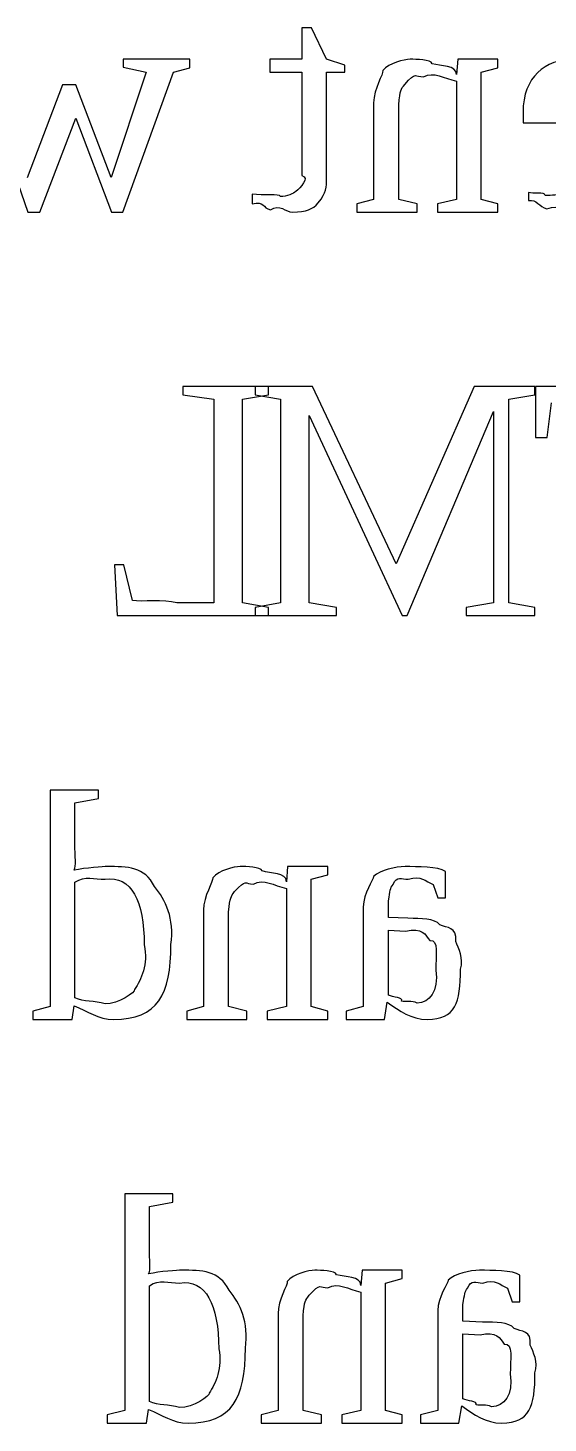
# Model space of a CAD drawing. Header units: millimetres. Extents: x 21 to 196, y 128 to 259.
# Drawn here: x 45.17 to 52.36, y 211.37 to 230.69 of the extents above; entities that cross this region are included whole.
import ezdxf

# ---------------------------------------------------------------- set-up
doc = ezdxf.new("R2010")
doc.units = ezdxf.units.MM
doc.layers.get('0').update_dxf_attribs({"linetype": 'CONTINUOUS'})

msp = doc.modelspace()

# ---------------------------------------------------------------- linework, layer by layer
at = {"color": 0}
for p, q in [((49.0897, 230.693), (48.9574, 230.693)), ((48.9574, 230.693), (48.9574, 230.258)), ((49.2993, 230.258), (49.0897, 230.693)), ((47.4045, 230.258), (46.4841, 230.258)), ((46.4841, 230.258), (46.4841, 230.148)), ((47.4045, 230.142), (47.4045, 230.258)), ((48.9574, 230.258), (48.5112, 230.258)), ((48.5112, 230.258), (48.5112, 230.081)), ((49.5529, 230.175), (49.2993, 230.258)), ((51.1129, 230.258), (51.0963, 230.048)), ((51.6696, 230.258), (51.1129, 230.258)), ((51.6696, 230.142), (51.6696, 230.258)), ((44.4885, 230.092), (45.1665, 228.141)), ((46.8037, 230.081), (46.3187, 228.621)), ((46.4785, 228.141), (47.1784, 230.081)), ((46.4841, 230.148), (46.8037, 230.081)), ((47.1784, 230.081), (47.4045, 230.142)), ((48.5112, 230.081), (48.9574, 230.081)), ((48.9574, 230.081), (48.9574, 228.648)), ((49.2993, 228.621), (49.2993, 230.081)), ((49.2993, 230.081), (49.5529, 230.081)), ((49.5529, 230.081), (49.5529, 230.175)), ((51.4382, 230.081), (51.6696, 230.142)), ((51.4382, 228.317), (51.4382, 230.081)), ((45.6463, 229.905), (45.1556, 228.615)), ((45.828, 229.905), (45.6463, 229.905)), ((46.3187, 228.621), (45.828, 229.905)), ((51.0963, 229.955), (51.0963, 228.317)), ((49.9498, 229.657), (49.9498, 228.317)), ((50.2969, 228.317), (50.2969, 229.629)), ((45.3319, 228.141), (45.828, 229.442)), ((45.828, 229.442), (46.3243, 228.141)), ((52.0167, 229.525), (52.0167, 229.376)), ((52.0167, 229.376), (53.1139, 229.376)), ((48.2685, 228.389), (48.2685, 228.257)), ((49.9498, 228.317), (49.7184, 228.257)), ((49.7184, 228.257), (49.7184, 228.141)), ((50.5506, 228.257), (50.2969, 228.317)), ((50.5506, 228.141), (50.5506, 228.257)), ((51.0963, 228.317), (50.8317, 228.257)), ((50.8317, 228.257), (50.8317, 228.141)), ((51.6696, 228.257), (51.4382, 228.317)), ((51.6696, 228.141), (51.6696, 228.257)), ((52.094, 228.411), (52.094, 228.301)), ((45.1665, 228.141), (45.3319, 228.141)), ((46.3243, 228.141), (46.4785, 228.141)), ((48.8251, 228.141), (48.8251, 228.141)), ((49.7184, 228.141), (50.5506, 228.141)), ((50.8317, 228.141), (51.6696, 228.141)), ((48.4932, 225.726), (47.3082, 225.726)), ((47.3082, 225.726), (47.3082, 225.61)), ((47.3082, 225.61), (47.7379, 225.549)), ((47.7379, 225.549), (47.7379, 222.727)), ((48.1348, 225.549), (48.4932, 225.61)), ((48.1348, 222.727), (48.1348, 225.549)), ((49.1035, 225.726), (48.3097, 225.726)), ((48.3097, 225.726), (48.3097, 225.61)), ((48.3097, 225.61), (48.6625, 225.549)), ((48.4932, 225.61), (48.4932, 225.726)), ((48.6625, 225.549), (48.6625, 222.727)), ((50.2613, 223.267), (49.1035, 225.726)), ((51.3415, 225.726), (50.2613, 223.267)), ((52.1794, 225.726), (51.3415, 225.726)), ((51.8213, 225.549), (52.1794, 225.61)), ((51.8213, 222.727), (51.8213, 225.549)), ((52.1794, 225.61), (52.1794, 225.726)), ((54.8541, 225.726), (52.1917, 225.726)), ((52.1917, 225.726), (52.1917, 225.02)), ((50.4155, 222.551), (51.6061, 225.378)), ((51.6061, 225.378), (51.6061, 222.727)), ((52.3515, 225.02), (52.4122, 225.499)), ((49.0594, 222.727), (49.0594, 225.323)), ((49.0594, 225.323), (50.3439, 222.551)), ((52.1917, 225.02), (52.3515, 225.02)), ((46.4922, 223.256), (46.3656, 223.256)), ((46.3656, 223.256), (46.3984, 222.551)), ((46.6136, 222.76), (46.4922, 223.256)), ((47.7379, 222.727), (47.2253, 222.727)), ((48.4932, 222.666), (48.1348, 222.727)), ((48.6625, 222.727), (48.3097, 222.666)), ((48.3097, 222.666), (48.3097, 222.551)), ((48.4932, 222.551), (48.4932, 222.666)), ((49.4344, 222.666), (49.0594, 222.727)), ((49.4344, 222.551), (49.4344, 222.666)), ((51.6061, 222.727), (51.2314, 222.666)), ((51.2314, 222.666), (51.2314, 222.551)), ((52.1794, 222.666), (51.8213, 222.727)), ((52.1794, 222.551), (52.1794, 222.666)), ((46.3984, 222.551), (48.4932, 222.551)), ((48.3097, 222.551), (49.4344, 222.551)), ((50.3439, 222.551), (50.4155, 222.551)), ((51.2314, 222.551), (52.1794, 222.551)), ((46.1409, 220.133), (45.4738, 220.133)), ((45.4738, 220.133), (45.4738, 217.135)), ((45.8156, 219.957), (46.1409, 220.018)), ((45.8156, 219.4), (45.8156, 219.957)), ((46.1409, 220.018), (46.1409, 220.133)), ((48.7592, 219.075), (48.7426, 218.865)), ((49.3159, 219.075), (48.7592, 219.075)), ((49.3159, 218.959), (49.3159, 219.075)), ((50.3851, 219.075), (50.3851, 219.075)), ((50.9418, 218.64), (50.9418, 219.009)), ((45.8156, 217.256), (45.8156, 218.86)), ((49.0844, 218.899), (49.3159, 218.959)), ((49.0844, 217.135), (49.0844, 218.899)), ((50.7711, 218.827), (50.837, 218.64)), ((48.7426, 218.772), (48.7426, 217.135)), ((50.1537, 218.369), (50.1537, 218.601)), ((50.837, 218.64), (50.9418, 218.64)), ((47.5961, 218.474), (47.5961, 217.135)), ((47.9432, 217.135), (47.9432, 218.447)), ((49.8066, 218.518), (49.8066, 217.135)), ((50.4239, 218.359), (50.1537, 218.369)), ((50.1537, 218.193), (50.3908, 218.182)), ((50.1537, 217.295), (50.1537, 218.193)), ((46.7748, 217.989), (46.7748, 217.989)), ((45.4738, 217.135), (45.2314, 217.074)), ((45.2314, 217.074), (45.2314, 216.958)), ((45.7771, 216.958), (45.8047, 217.146)), ((47.5961, 217.135), (47.3646, 217.074)), ((47.3646, 217.074), (47.3646, 216.958)), ((48.1969, 217.074), (47.9432, 217.135)), ((48.1969, 216.958), (48.1969, 217.074)), ((48.7426, 217.135), (48.478, 217.074)), ((48.478, 217.074), (48.478, 216.958)), ((49.3159, 217.074), (49.0844, 217.135)), ((49.3159, 216.958), (49.3159, 217.074)), ((49.8066, 217.135), (49.5695, 217.074)), ((49.5695, 217.074), (49.5695, 216.958)), ((50.0987, 216.958), (50.1371, 217.195)), ((45.2314, 216.958), (45.7771, 216.958)), ((47.3646, 216.958), (48.1969, 216.958)), ((48.478, 216.958), (49.3159, 216.958)), ((49.5695, 216.958), (50.0987, 216.958)), ((47.1717, 214.541), (46.5046, 214.541)), ((46.5046, 214.541), (46.5046, 211.542)), ((47.1717, 214.425), (47.1717, 214.541)), ((46.8464, 214.365), (47.1717, 214.425)), ((46.8464, 213.808), (46.8464, 214.365)), ((49.79, 213.483), (49.7734, 213.274)), ((50.3467, 213.483), (49.79, 213.483)), ((50.3467, 213.367), (50.3467, 213.483)), ((51.416, 213.483), (51.416, 213.483)), ((51.9726, 213.047), (51.9726, 213.417)), ((46.8464, 211.664), (46.8464, 213.268)), ((49.7734, 213.18), (49.7734, 211.542)), ((50.1153, 213.306), (50.3467, 213.367)), ((50.1153, 211.542), (50.1153, 213.306)), ((51.8019, 213.235), (51.8679, 213.047)), ((51.1845, 212.777), (51.1845, 213.009)), ((51.8679, 213.047), (51.9726, 213.047)), ((48.6269, 212.882), (48.6269, 211.542)), ((48.974, 211.542), (48.974, 212.854)), ((50.837, 212.926), (50.837, 211.542)), ((51.4544, 212.766), (51.1845, 212.777)), ((51.1845, 212.601), (51.4216, 212.59)), ((51.1845, 211.703), (51.1845, 212.601)), ((47.8056, 212.397), (47.8056, 212.397)), ((46.5046, 211.542), (46.2622, 211.482)), ((46.2622, 211.482), (46.2622, 211.366)), ((46.808, 211.366), (46.8355, 211.554)), ((48.6269, 211.542), (48.3955, 211.482)), ((48.3955, 211.482), (48.3955, 211.366)), ((49.2277, 211.482), (48.974, 211.542)), ((49.2277, 211.366), (49.2277, 211.482)), ((49.7734, 211.542), (49.5088, 211.482)), ((49.5088, 211.482), (49.5088, 211.366)), ((50.3467, 211.482), (50.1153, 211.542)), ((50.3467, 211.366), (50.3467, 211.482)), ((50.837, 211.542), (50.6003, 211.482)), ((50.6003, 211.482), (50.6003, 211.366)), ((51.1295, 211.366), (51.1679, 211.603)), ((46.2622, 211.366), (46.808, 211.366)), ((48.3955, 211.366), (49.2277, 211.366)), ((49.5088, 211.366), (50.3467, 211.366)), ((50.6003, 211.366), (51.1295, 211.366))]:
    msp.add_line(p, q, dxfattribs=at)
for points in [[(50.4567, 230.258), (50.3728, 230.258), (50.1618, 230.206), (50.0765, 230.104)], [(50.7601, 230.197), (50.7407, 230.258), (50.5382, 230.258), (50.4567, 230.258)], [(51.0963, 230.048), (51.0963, 230.18), (50.8787, 230.16), (50.7601, 230.197)], [(52.717, 230.258), (52.324, 230.258), (52.0167, 230.013), (52.0167, 229.525)], [(50.0765, 230.104), (50.0863, 230.051), (49.9498, 229.851), (49.9498, 229.657)], [(50.3798, 229.911), (50.5449, 230.095), (50.5217, 230.015), (50.6388, 230.015)], [(50.6388, 230.015), (50.7877, 230.095), (50.9171, 229.995), (51.0963, 229.955)], [(50.2969, 229.629), (50.3178, 229.839), (50.3245, 229.84), (50.3798, 229.911)], [(48.9574, 228.648), (49.0721, 228.618), (48.9299, 228.479), (48.8749, 228.428)], [(49.1836, 228.268), (49.2993, 228.428), (49.2993, 228.469), (49.2993, 228.621)], [(48.6601, 228.356), (48.6488, 228.402), (48.423, 228.367), (48.2685, 228.389)], [(48.2685, 228.257), (48.4367, 228.302), (48.4117, 228.196), (48.5221, 228.174)], [(48.5221, 228.174), (48.653, 228.258), (48.7303, 228.141), (48.8251, 228.141)], [(48.8749, 228.428), (48.8446, 228.402), (48.7482, 228.356), (48.6601, 228.356)], [(48.8251, 228.141), (49.0238, 228.141), (49.1035, 228.182), (49.1836, 228.268)], [(52.3254, 228.372), (52.3173, 228.424), (52.1533, 228.396), (52.094, 228.411)], [(52.094, 228.301), (52.203, 228.32), (52.2414, 228.218), (52.3476, 228.185)], [(52.5625, 228.356), (52.5046, 228.402), (52.4178, 228.362), (52.3254, 228.372)], [(52.3476, 228.185), (52.5336, 228.258), (52.5625, 228.141), (52.6729, 228.141)], [(47.2253, 222.727), (47.0489, 222.785), (46.7431, 222.738), (46.6136, 222.76)], [(45.8047, 219.025), (45.8403, 219.089), (45.8156, 219.198), (45.8156, 219.4)], [(46.2566, 219.075), (46.2181, 219.075), (45.9564, 219.058), (45.8047, 219.025)], [(46.918, 218.799), (46.7776, 219.075), (46.5473, 219.075), (46.2566, 219.075)], [(48.103, 219.075), (48.0191, 219.075), (47.8084, 219.023), (47.7227, 218.921)], [(48.4064, 219.014), (48.387, 219.075), (48.1845, 219.075), (48.103, 219.075)], [(48.7426, 218.865), (48.7426, 218.998), (48.5249, 218.977), (48.4064, 219.014)], [(50.3851, 219.075), (50.2528, 219.075), (50.0422, 219.028), (49.9498, 218.937)], [(50.9418, 219.009), (50.8483, 219.075), (50.5478, 219.075), (50.3851, 219.075)], [(45.8156, 218.86), (45.9617, 218.956), (46.0774, 218.899), (46.2347, 218.899)], [(46.2347, 218.899), (46.597, 218.956), (46.7748, 218.596), (46.7748, 217.989)], [(47.1442, 217.995), (47.1964, 218.354), (47.0697, 218.615), (46.918, 218.799)], [(47.7227, 218.921), (47.7326, 218.868), (47.5961, 218.669), (47.5961, 218.474)], [(48.0261, 218.728), (48.1912, 218.912), (48.1679, 218.833), (48.285, 218.833)], [(48.285, 218.833), (48.4339, 218.912), (48.5634, 218.812), (48.7426, 218.772)], [(49.9498, 218.937), (49.9484, 218.89), (49.8066, 218.706), (49.8066, 218.518)], [(50.1537, 218.601), (50.1798, 218.744), (50.1756, 218.779), (50.2197, 218.827)], [(50.2197, 218.827), (50.268, 218.956), (50.3343, 218.899), (50.4292, 218.899)], [(50.4292, 218.899), (50.6056, 218.956), (50.6691, 218.874), (50.7711, 218.827)], [(47.9432, 218.447), (47.964, 218.656), (47.9707, 218.657), (48.0261, 218.728)], [(50.3908, 218.182), (50.6208, 218.237), (50.6691, 218.13), (50.727, 218.05)], [(50.8649, 218.27), (50.7862, 218.359), (50.6155, 218.354), (50.4239, 218.359)], [(51.0854, 218.039), (51.1059, 218.251), (50.964, 218.218), (50.8649, 218.27)], [(50.727, 218.05), (50.8522, 218.075), (50.8095, 217.832), (50.8095, 217.642)], [(51.1514, 217.653), (51.1983, 217.81), (51.1295, 217.936), (51.0854, 218.039)], [(46.3504, 216.958), (46.9607, 216.958), (47.1442, 217.303), (47.1442, 217.995)], [(46.7748, 217.989), (46.8327, 217.722), (46.7307, 217.507), (46.6425, 217.372)], [(50.8095, 217.642), (50.8522, 217.344), (50.7242, 217.184), (50.5506, 217.184)], [(50.6938, 216.958), (51.0798, 216.958), (51.1514, 217.19), (51.1514, 217.653)], [(46.2347, 217.173), (46.083, 217.219), (45.9412, 217.201), (45.8156, 217.256)], [(46.6425, 217.372), (46.6563, 217.336), (46.4192, 217.173), (46.2347, 217.173)], [(50.3357, 217.212), (50.3604, 217.267), (50.2172, 217.261), (50.1537, 217.295)], [(45.8047, 217.146), (45.9863, 217.075), (46.1409, 216.958), (46.3504, 216.958)], [(50.1371, 217.195), (50.3121, 217.075), (50.4666, 216.958), (50.6938, 216.958)], [(50.5506, 217.184), (50.4776, 217.226), (50.395, 217.193), (50.3357, 217.212)], [(46.8355, 213.433), (46.8711, 213.497), (46.8464, 213.606), (46.8464, 213.808)], [(47.2874, 213.483), (47.2489, 213.483), (46.9868, 213.467), (46.8355, 213.433)], [(47.9488, 213.207), (47.8084, 213.483), (47.5781, 213.483), (47.2874, 213.483)], [(49.1338, 213.483), (49.0499, 213.483), (48.8389, 213.431), (48.7535, 213.329)], [(49.4372, 213.422), (49.4178, 213.483), (49.2153, 213.483), (49.1338, 213.483)], [(49.7734, 213.274), (49.7734, 213.406), (49.5558, 213.385), (49.4372, 213.422)], [(51.416, 213.483), (51.2837, 213.483), (51.0727, 213.436), (50.9806, 213.345)], [(51.9726, 213.417), (51.8791, 213.483), (51.5786, 213.483), (51.416, 213.483)], [(46.8464, 213.268), (46.9925, 213.365), (47.1082, 213.306), (47.2652, 213.306)], [(47.2652, 213.306), (47.6278, 213.365), (47.8056, 213.003), (47.8056, 212.397)], [(48.175, 212.403), (48.2272, 212.762), (48.1005, 213.023), (47.9488, 213.207)], [(48.7535, 213.329), (48.7634, 213.276), (48.6269, 213.076), (48.6269, 212.882)], [(49.0569, 213.136), (49.222, 213.32), (49.1987, 213.24), (49.3159, 213.24)], [(49.3159, 213.24), (49.4647, 213.32), (49.5942, 213.22), (49.7734, 213.18)], [(50.9806, 213.345), (50.9792, 213.298), (50.837, 213.114), (50.837, 212.926)], [(51.1845, 213.009), (51.2106, 213.152), (51.2064, 213.187), (51.2505, 213.235)], [(51.2505, 213.235), (51.2988, 213.365), (51.3652, 213.306), (51.46, 213.306)], [(51.46, 213.306), (51.6364, 213.365), (51.6999, 213.282), (51.8019, 213.235)], [(48.974, 212.854), (48.9948, 213.064), (49.0015, 213.065), (49.0569, 213.136)], [(51.4216, 212.59), (51.6516, 212.645), (51.6999, 212.538), (51.7578, 212.458)], [(51.8954, 212.678), (51.8171, 212.766), (51.646, 212.762), (51.4544, 212.766)], [(52.1159, 212.447), (52.1367, 212.659), (51.9949, 212.626), (51.8954, 212.678)], [(51.7578, 212.458), (51.883, 212.483), (51.8403, 212.24), (51.8403, 212.05)], [(52.1822, 212.061), (52.2291, 212.218), (52.16, 212.343), (52.1159, 212.447)], [(47.3812, 211.366), (47.9915, 211.366), (48.175, 211.711), (48.175, 212.403)], [(47.8056, 212.397), (47.8635, 212.13), (47.7615, 211.915), (47.6733, 211.78)], [(51.8403, 212.05), (51.883, 211.752), (51.755, 211.592), (51.5814, 211.592)], [(51.7246, 211.366), (52.1106, 211.366), (52.1822, 211.598), (52.1822, 212.061)], [(47.2652, 211.581), (47.1138, 211.627), (46.9717, 211.609), (46.8464, 211.664)], [(47.6733, 211.78), (47.6871, 211.744), (47.45, 211.581), (47.2652, 211.581)], [(51.3662, 211.62), (51.3913, 211.675), (51.248, 211.669), (51.1845, 211.703)], [(51.5814, 211.592), (51.5084, 211.634), (51.4255, 211.601), (51.3662, 211.62)], [(46.8355, 211.554), (47.0172, 211.483), (47.1717, 211.366), (47.3812, 211.366)], [(51.1679, 211.603), (51.3429, 211.483), (51.4974, 211.366), (51.7246, 211.366)]]:
    msp.add_open_spline(points, degree=3, dxfattribs=at)

doc.saveas('drawing.dxf')
